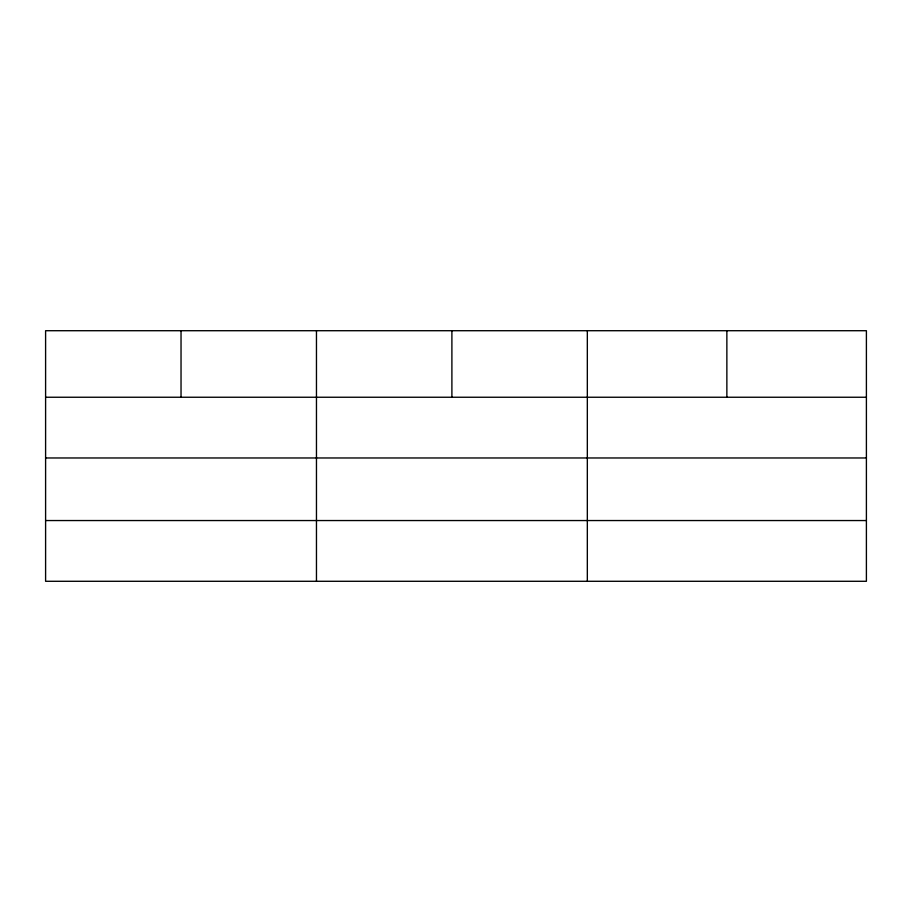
<?xml version="1.0" encoding="UTF-8"?>
<svg xmlns="http://www.w3.org/2000/svg" width="912" height="912" viewBox="0 0 912 912"><rect width="100%" height="100%" fill="white"/><g stroke="black" fill="none" stroke-linecap="round" stroke-linejoin="round"><path stroke-width="1.37" d="M866.4 457.972L866.4 330.714L45.6 330.714L45.6 581.286L866.4 581.286L866.4 457.972L45.6 457.972M45.6 397.244L866.4 397.244M45.6 520.547L866.4 520.547M726.864 330.714L726.864 397.244M587.328 330.714L587.328 581.286M451.896 330.714L451.896 397.244M316.464 330.714L316.464 581.286M181.032 330.714L181.032 397.244"/></g></svg>
